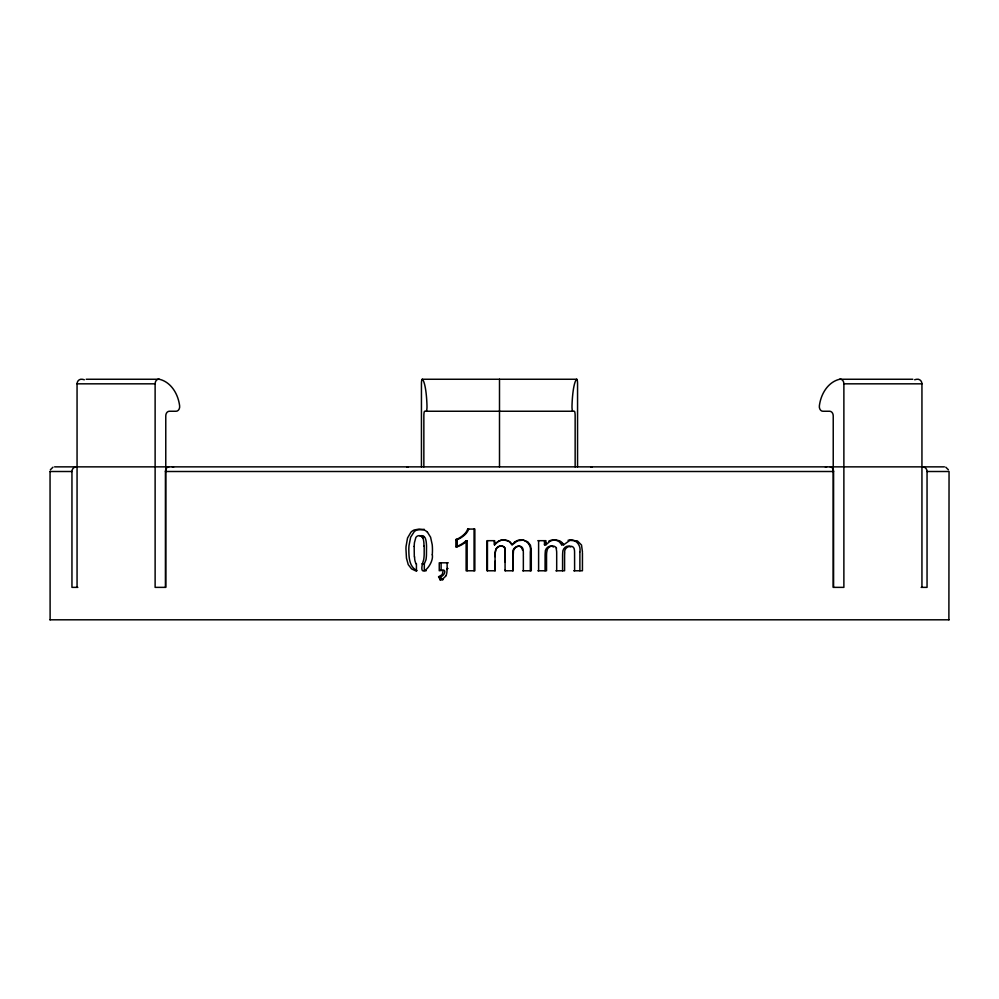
<?xml version="1.0" encoding="UTF-8"?>
<svg xmlns="http://www.w3.org/2000/svg" width="999" height="999" viewBox="0 0 999 999"><rect width="100%" height="100%" fill="white"/><g stroke="black" fill="none" stroke-linecap="round" stroke-linejoin="round"><path stroke-width="1.5" d="M76.361 466.858A4.633 4.408 -90 0 0 71.953 471.503L71.953 587.362L77.835 587.362M833.578 587.362L833.578 471.503A4.633 3.447 -90 0 0 830.132 466.858M922.639 466.858A4.633 4.408 90 0 1 927.047 471.503L927.047 587.362L921.165 587.362M948.888 619.805L949.05 471.503L927.047 471.503M416.433 563.786L416.421 571.216L411.551 568.881L408.241 564.622L406.456 558.166L405.956 548.876A56.906 55.632 90 0 1 406.044 546.441L407.53 538.011L410.951 532.18A10.527 10.352 84.5 0 1 414.223 529.982L419.18 529.07L424.138 529.994A10.627 10.477 86.2 0 1 427.447 532.205M424.2 546.191L424.175 554.557A41.533 40.947 -90 0 1 423.688 559.702C416.133 582.417 434.228 565.297 432.317 554.77M424.3 570.779L424.313 563.798L425.999 559.727A40.634 40.06 -90 0 0 426.448 555.007L426.523 546.191A49.788 49.076 90 0 0 426.311 542.882A15.847 15.597 89.4 0 0 425.099 537.774L424.088 536.6A3.796 3.734 88.3 0 0 420.055 536.026M447.14 562.812L447.127 569.43M495.029 556.63L495.029 555.819M523.364 554.845L523.326 552.022A24.488 24.451 -90 0 0 523.176 550.087C522.627 543.006 511.65 546.416 512.937 552.734A38.711 38.686 -89.9 0 0 512.799 555.844L512.787 570.779M530.319 552.609L530.307 570.779M579.882 552.235L579.882 570.779M582.442 552.609L582.442 570.779L573.713 570.779M523.351 555.456L523.351 570.779M414.173 546.403L414.31 556.855M443.069 570.779L442.432 573.851A4.583 4.545 -88.7 0 1 441.67 574.974L438.598 576.76L440.372 580.044M50.362 469.792L52.972 467.195M548.851 541.096A10.365 10.29 -79.7 0 1 552.534 540.047A12.1 12 -77.6 0 1 554.582 540.047L557.055 540.596A8.154 8.079 -85.7 0 1 559.665 542.17L561.675 544.792L562.874 543.431M582.442 551.873L581.518 545.029L577.372 540.896L569.892 540.384L563.661 544.792L562.025 542.594A8.454 8.379 -86.3 0 0 559.44 540.809L556.318 540.047A12.887 12.787 -77 0 0 554.233 540.047A10.939 10.852 -79.3 0 0 549.875 541.383L545.916 544.792L544.48 544.792L546.266 542.882M512.587 543.956L511.888 544.792L509.852 542.17A8.154 8.154 0 0 0 507.23 540.596L503.346 540.009M513.886 542.682L514.735 542.007M515.034 541.795L516.633 540.896M443.206 579.52L442.395 579.882M516.97 540.746C524.225 537.325 532.067 544.243 530.319 551.873M426.248 570.666L425.487 570.928M467.157 570.779L467.157 540.771A26.673 26.461 -64.7 0 1 457.205 546.765L455.881 546.803L455.881 539.585L459.003 538.836A25.112 24.95 -73.1 0 0 463.986 535.514A15.097 15.06 -89 0 0 468.706 529.108M438.598 576.76C443.831 578.321 449.15 566.858 439.248 570.779L439.248 562.812L448.276 562.812M455.881 539.585L457.717 538.836A25.986 25.812 -72.5 0 0 462.849 535.514A15.16 15.122 -88.9 0 0 467.732 529.108M568.044 540.297C575.174 538.024 581.356 544.979 579.882 551.873M86.176 379.258L159.266 379.258A32.443 24.85 90 0 1 179.633 405.844A4.633 3.546 90 0 1 176.124 411.251L169.331 411.251A4.633 3.546 90 0 0 165.772 415.884L165.772 587.362L155.12 587.362L155.12 383.828A4.633 3.546 90 0 1 159.266 379.258M421.441 466.858L421.441 383.828A4.633 0.799 -90 0 1 422.377 379.258L576.623 379.258A4.633 0.799 90 0 1 577.559 383.828L577.559 466.858M839.734 379.258A4.633 3.546 -90 0 1 843.88 383.828L843.88 587.362L833.228 587.362L833.228 415.884A4.633 3.546 -90 0 0 829.669 411.251L822.876 411.251A4.633 3.546 -90 0 1 819.367 405.844A32.443 24.85 -90 0 1 839.734 379.258L912.824 379.258M77.06 587.362L77.06 383.828L155.12 383.828M843.88 383.828L921.94 383.828L921.94 587.362M54.595 466.858L944.405 466.858M49.975 471.503L71.953 471.503M165.422 587.362L165.422 471.503L833.578 471.503M467.619 529.07L474.85 529.07L474.85 570.779L466.121 570.779L466.121 540.771L467.157 540.771M414.198 546.403A48.789 47.902 90 0 1 414.448 542.607L415.821 537.562A3.959 3.896 89.1 0 1 417.52 536.026A3.996 3.934 88.3 0 1 421.703 536.588L424.088 536.6M537.849 540.684L545.916 540.684L545.916 544.792M561.675 544.792L563.661 544.792M421.915 563.798L424.313 563.798M447.14 568.506L448.052 568.506M522.614 570.779L531.293 570.779L531.268 550.024L530.432 545.192L527.759 541.833L523.326 540.122L517.532 540.746L512.275 544.792L510.626 542.594A8.454 8.454 0 0 0 508.016 540.809L504.87 540.047A12.887 12.887 0 0 0 502.772 540.047A10.939 10.927 0 0 0 498.376 541.383L494.405 544.792L494.405 540.684M537.887 570.779L546.54 570.779L546.54 555.382A38.574 38.362 -90 0 1 546.665 552.647L547.24 549.725A5.594 5.557 -89.5 0 1 551.648 546.153L552.097 546.116A4.183 4.158 -81 0 1 556.555 548.276M555.881 570.779L564.585 570.779L564.585 555.856A37.587 37.2 -90 0 1 564.722 552.734C563.436 546.615 574.05 543.119 574.437 550.087A24.488 24.138 -90 0 1 574.575 552.022L574.612 570.779M49.95 619.805L949.05 619.805M424.225 529.308L416.82 530.007A10.102 9.94 84.7 0 0 414.223 531.668L410.651 537.212L409.003 545.591A56.618 55.37 90 0 0 408.816 548.876C408.891 556.555 408.878 566.845 417.02 570.591M945.791 467.195L948.401 469.792M570.779 546.952C566.982 544.155 562.287 548.626 562.712 552.734A38.711 38.299 -90 0 0 562.587 555.844L562.574 570.779M421.69 536.6L422.627 537.812M553.583 547.002C549.85 544.13 544.655 548.326 545.217 552.647A39.698 39.485 -90 0 0 545.092 555.382L545.079 570.779M427.447 532.205L430.594 537.225L432.23 544.78A57.492 56.831 -89.9 0 1 432.267 554.77M521.878 547.927C518.918 543.456 512.674 548.376 513.361 552.734A37.587 37.575 -89.9 0 0 513.224 555.856L513.211 570.779L505.069 570.779L505.069 553.096A53.422 53.409 0 0 0 505.019 551.311L504.982 550.899M440.484 576.76L441.883 579.845M521.977 548.101L522.427 549.987M504.77 548.463L505.182 551.311A51.823 51.823 0 0 1 505.244 553.096L505.257 562.162M556.218 548.463L556.63 551.311A51.823 51.411 -90 0 1 556.693 553.096L556.693 570.779M504.607 548.451L504.907 549.9M50.05 471.503L50.112 619.805M575.149 466.858L575.149 415.884A4.633 0.799 90 0 0 574.338 411.251L424.65 411.251A4.633 0.799 -90 0 0 423.851 415.884L423.851 466.858M544.48 540.684L544.48 544.792M538.611 540.684L538.611 570.779M505.257 569.917L505.257 570.779M499.5 379.208L499.5 466.858M495.029 561.301L495.029 570.779M494.555 544.792L494.555 540.684L487.062 540.684L487.062 570.779L495.167 570.779L495.029 555.382A38.574 38.574 0 0 1 495.154 552.647L495.729 549.725A5.594 5.594 0 0 1 500.162 546.153L500.611 546.116A4.183 4.183 0 0 1 505.107 548.276M487.45 540.684L487.45 570.779M474.063 529.07L474.063 570.779M457.23 539.585L457.23 546.803M441.108 562.812L441.108 570.779M494.655 544.855A11.826 11.826 0 0 1 503.321 539.772M495.179 555.382A39.698 39.698 0 0 1 495.279 552.647L495.704 550.149A5.532 5.532 0 0 1 499.475 546.241M499.5 546.303A5.832 5.832 0 0 1 500.586 546.116A4.021 4.021 0 0 1 504.92 548.301M466.108 540.759A27.71 27.473 -64 0 1 455.856 546.753M416.158 563.948A13.062 12.837 -89.3 0 1 414.635 556.868M422.902 537.724A23.364 23.014 89.4 0 1 423.926 546.178M445.916 575.724A10.877 10.764 -78.8 0 1 440.109 579.932M446.99 569.442A15.959 15.847 -89.3 0 1 446.053 575.749M406.73 467.045A4.633 0.962 -90 0 1 406.993 466.858M407.954 466.858A4.633 0.962 -90 0 1 408.229 467.045M592.007 466.858A4.633 0.962 90 0 1 592.27 467.045M590.771 467.045A4.633 0.962 -90 0 1 591.033 466.87M825.424 467.195A4.633 3.447 -90 0 1 826.685 466.858M165.422 471.503A4.633 3.447 90 0 1 168.856 466.858M172.303 466.858A4.633 3.447 90 0 1 173.576 467.195M77.06 383.828A4.633 4.358 -90 0 1 82.143 379.258A32.443 30.482 -90 0 1 84.328 379.745M921.94 383.828A4.633 4.358 90 0 0 916.857 379.258A32.443 30.482 90 0 0 914.672 379.745M576.623 379.258A32.443 5.632 90 0 0 572.002 405.844A4.633 0.799 90 0 0 572.802 411.251M422.377 379.258A32.443 5.632 -90 0 1 426.985 405.844A4.633 0.799 -90 0 1 426.198 411.251"/></g></svg>
